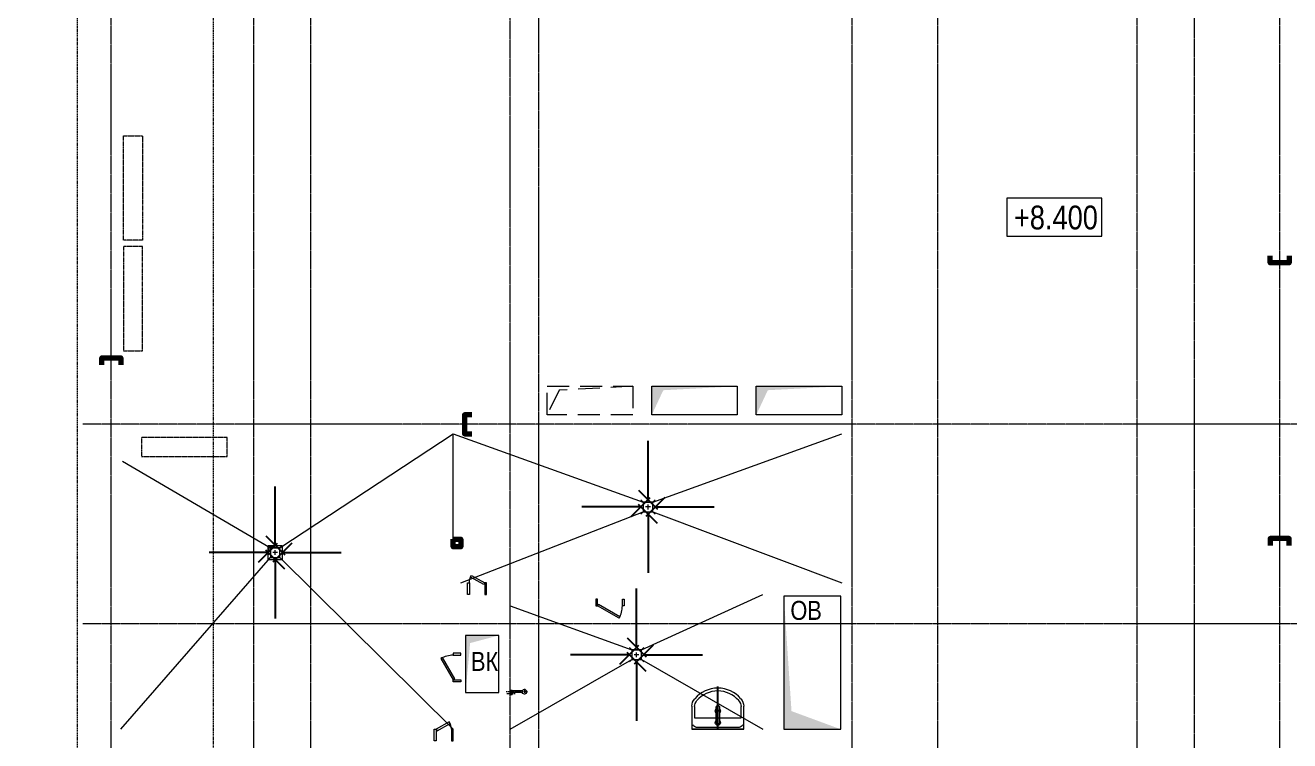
# Model space of a CAD drawing. Header units: millimetres. Extents: x -231292 to 573618, y -153144 to 564035.
# Drawn here: x -128180 to -114870, y 172565 to 180095 of the extents above; entities that cross this region are included whole.
import ezdxf
from ezdxf.enums import TextEntityAlignment as Align

# ---------------------------------------------------------------- set-up
doc = ezdxf.new("R2010")
doc.units = ezdxf.units.MM
for name, pattern in [('CENTER2', [28.575, 19.05, -3.175, 3.175, -3.175]), ('DASHED', [19.05, 12.7, -6.35]), ('HIDDEN', [9.525, 6.35, -3.175]), ('HIDDEN2', [4.7625, 3.175, -1.5875]), ('NIEIOIAY', [0]), ('OO_EOIOIEOE_IAY__EIIEY_-002', [70.833333, 41.666667, -8.333333, 12.5, -8.333333])]:
    doc.linetypes.add(name, pattern=pattern)
doc.layers.get('0').update_dxf_attribs({"color": 250})
doc.layers.get('Defpoints').update_dxf_attribs({"color": 250})
for name, color, linetype, lineweight in [('АИ_Сантехника', 250, 'Continuous', 0), ('АР_Двери_лючки', 250, 'Continuous', 0), ('АР_Отверстия', 250, 'Continuous', 9), ('АР_Отметка', 7, 'Continuous', 13), ('АР_Отопительные приборы', 250, 'HIDDEN2', 0), ('АР_Разрезы марка', 250, 'Continuous', 13), ('АР_Сантехника', 250, 'Continuous', 5), ('ВК_Шахты', 5, 'Continuous', 9), ('КМ_Фахверки', 250, 'Continuous', 80), ('ОВ_Классы', 250, 'Continuous', 0), ('ОВ_Шахты', 250, 'Continuous', 5), ('РД_Оси_100', 250, 'Continuous', 0), ('РД_Разуклонка к трапам', 124, 'Continuous', 0)]:
    doc.layers.add(name, color=color, linetype=linetype, lineweight=lineweight)
doc.layers.add('АР_Делит', color=250, linetype='Continuous', lineweight=0, plot=False)
doc.styles.add('Arial_Narrow_08', font='ARIALN.TTF', dxfattribs={"width": 0.8})
doc.styles.add('style1', font='ARIALN.TTF')
doc.dimstyles.new('scale_100', dxfattribs={"dimtxt": 200, "dimasz": 125, "dimexe": 60, "dimexo": 100, "dimgap": 30, "dimtad": 1, "dimdec": 0, "dimdsep": 46, "dimtxsty": 'style1', "dimblk": 'OBLIQUE', "dimcen": 150, "dimdle": 60, "dimclrd": 256, "dimclre": 256, "dimclrt": 256, "dimadec": 0, "dimazin": 0, "dimtfac": 1, "dimtdec": 0, "dimtmove": 1, "dimatfit": 3, "dimldrblk": 'OBLIQUE', "dimfxl": 1, "dimtolj": 1, "dimtzin": 0, "dimarcsym": 0})

# ---------------------------------------------------------------- blocks, each defined once
blk = doc.blocks.new('_Oblique')
at = {"color": 0, "linetype": 'ByBlock', "lineweight": -2}
blk.add_line((-0.5, -0.5), (0.5, 0.5), dxfattribs=at)
blk = doc.blocks.new('A$Cd7e03b91')
at = {"layer": 'РД_Разуклонка к трапам', "lineweight": 0}
for p, q in [((-100, 100), (-150, 150)), ((-50, 0), (50, 0)), ((0, -50), (0, 50)), ((100, 100), (150, 150)), ((-100, -100), (-150, -150)), ((100, -100), (150, -150))]:
    blk.add_line(p, q, dxfattribs=at)
blk.add_lwpolyline([(-100, 100), (100, 100), (100, -100), (-100, -100), (-100, 100)], dxfattribs=at)
blk.add_lwpolyline([(-100, 100), (100, 100), (100, -100), (-100, -100), (-100, 100)], dxfattribs=at)
blk = doc.blocks.new('СОШ_2200_АР_ОСИ_М100_28.05.24')
at = {"layer": 'АР_Делит', "color": 5, "linetype": 'DASHED'}
blk.add_lwpolyline([(114955, 135155), (114955, -355), (93595.036, -355), (93595.036, 13855), (94145, 13855), (94145, 68320)], dxfattribs=at)
at = {"layer": 'РД_Оси_100', "linetype": 'CENTER2'}
for p, q in [((94500, -6155), (94500, 139938.679)), ((96000, -6155), (96000, 139938.679)), ((102300, -6155), (102300, 139938.679)), ((119910, 20700), (94200, 20700)), ((119910, 18600), (94200, 18600))]:
    blk.add_line(p, q, dxfattribs=at)
for points in [[(96600, -6155), (96600, 139938.679)], [(98700, -6194.98), (98700, 139538.679), (98550, 139938.679)], [(99000, -6195.83), (99000, 139538.679), (99150, 139938.679)], [(103200, -6155), (103200, 139938.679)], [(105300, -6155), (105300, 139938.679)], [(105900, 139938.679), (105900, -6155)], [(106800, -6155), (106800, 139938.679)]]:
    blk.add_lwpolyline(points, dxfattribs=at)
blk = doc.blocks.new('Отметка_план')
at = {"color": 7}
blk.add_lwpolyline([(0, 0), (10, 0), (10, 4), (0, 4)], close=True, dxfattribs=at)
at = {"style": 'Arial_Narrow_08', "width": 0.8}
blk.add_attdef('OTMG', text='', height=2.5, dxfattribs=at).set_placement((9.06, 0.7), align=Align.RIGHT)
blk = doc.blocks.new('otv')
at = {"linetype": 'Continuous'}
blk.add_lwpolyline([(0, -1), (0, 0), (1, 0), (1, -1)], close=True, dxfattribs=at)
blk.add_solid([(0, -1), (0, 0), (0.1346, -0.1366), (1, 0)], dxfattribs=at)
blk = doc.blocks.new('otv пунктир')
at = {"linetype": 'HIDDEN', "ltscale": 0.07}
blk.add_lwpolyline([(0, 0), (0, 1), (1, 1), (1, 0)], close=True, dxfattribs=at)
blk.add_lwpolyline([(0, 1), (0.135, 0.137), (1, 0)], dxfattribs=at)
blk = doc.blocks.new('Ф_пеноблок 200')
at = {"layer": 'КМ_Фахверки'}
blk.add_lwpolyline([(0, -75), (0, 0), (200, 0), (200, -75)], dxfattribs=at)
blk = doc.blocks.new('Ф_блок 80')
at = {"layer": 'КМ_Фахверки'}
blk.add_lwpolyline([(0, 0), (80, 0), (80, -80), (0, -80)], close=True, dxfattribs=at)
at = {"layer": 'КМ_Фахверки', "lineweight": 5}
blk.add_lwpolyline([(6, -6), (74, -6), (74, -74), (6, -74)], close=True, dxfattribs=at)
blk = doc.blocks.new('душ гиг')
at = {"layer": 'АР_Сантехника', "linetype": 'OO_EOIOIEOE_IAY__EIIEY_-002'}
for p, q in [((99559, 17756), (99783, 17756)), ((99593, 17726), (99593, 17786)), ((99778, 17776), (99691, 17776))]:
    blk.add_line(p, q, dxfattribs=at)
at = {"layer": 'АР_Сантехника', "linetype": 'NIEIOIAY'}
for p, q in [((99615, 17746), (99730, 17748)), ((99616, 17764), (99730, 17764)), ((99721, 17788), (99741, 17788)), ((99721, 17788), (99721, 17764)), ((99721, 17748), (99721, 17743)), ((99721, 17743), (99741, 17743)), ((99741, 17788), (99741, 17743))]:
    blk.add_line(p, q, dxfattribs=at)
for centre, radius in [((99593, 17756), 24), ((99730, 17776), 6.01)]:
    blk.add_circle(centre, radius, dxfattribs=at)
blk.add_arc((99730, 17756), 7.61, 270.7205, 90.0941, dxfattribs=at)
at = {"layer": 'АР_Сантехника'}
blk.add_point((99668, 17756), dxfattribs=at)
blk = doc.blocks.new('Bottom_R_1100')
at = {"layer": 'АР_Отопительные приборы'}
blk.add_lwpolyline([(-550, -100), (550, -100), (550, 100), (-550, 100)], close=True, dxfattribs=at)
blk = doc.blocks.new('Bottom_L_1100')
at = {"layer": 'АР_Отопительные приборы'}
blk.add_lwpolyline([(550, -100), (-550, -100), (-550, 100), (550, 100)], close=True, dxfattribs=at)
blk = doc.blocks.new('Side_DPR_900')
at = {"layer": 'АР_Отопительные приборы'}
blk.add_lwpolyline([(-450, -100), (450, -100), (450, 100), (-450, 100)], close=True, dxfattribs=at)
blk = doc.blocks.new('Раковина 550х435')
for points in [[(-242, 275), (0, 275), (0, -275), (-242, -275)], [(0, -275), (0, 275)], [(-240, 245), (-120, 245), (-120, -245), (-240, -245)], [(-20, -225), (-20, 225)]]:
    blk.add_lwpolyline(points)
for points in [[(-322, -243, -0.459952), (-322, 243)], [(-303, -220, -0.458637), (-303, 220)]]:
    blk.add_lwpolyline(points, format="xyb")
for centre, radius, start, end in [((-227, 122), 154, 95.6219, 128.2668), ((-227, 122), 124, 95.6219, 128.2668), ((-60, 222), 39.7, 4.3521, 73.119), ((-193, 0), 27, 47.7946, 132.2054), ((-70, 0), 27, 227.7946, 132.2054), ((-193, 0), 27, 227.7946, 312.2054), ((-227, -122), 154, 231.7332, 264.3781), ((-227, -122), 124, 231.7332, 264.3781), ((-60, -222), 39.7, 286.881, 355.6479)]:
    blk.add_arc(centre, radius, start, end)
blk.add_open_spline([(-232, 20), (-233, 20), (-234, 20), (-236, 20), (-236, 19), (-238, 19), (-239, 18), (-241, 17), (-242, 16), (-244, 13), (-244, 12), (-246, 9), (-246, 8), (-247, 5), (-247, 4), (-247, 2), (-247, 1), (-247, -1), (-247, -1), (-247, -3), (-247, -3), (-247, -6), (-246, -8), (-245, -11), (-244, -13), (-242, -15), (-241, -16), (-239, -18), (-238, -19), (-235, -20), (-234, -20), (-233, -20), (-233, -20), (-233, -20), (-233, -20), (-233, -20), (-232, -20), (-232, -20), (-232, -20), (-232, -20), (-232, -20), (-232, -20), (-232, -20), (-232, -20), (-232, -20), (-232, -20), (-232, -20), (-232, -20), (-231, -20), (-231, -20), (-231, -20), (-230, -20), (-229, -20), (-227, -20), (-225, -20), (-221, -20), (-218, -20), (-209, -20), (-202, -20), (-183, -20), (-169, -20), (-150, -20), (-147, -20), (-137, -20), (-131, -20), (-110, -20), (-96, -20), (-78, -20), (-75, -20), (-71, -20), (-71, -20), (-71, -20), (-71, -20), (-71, -20), (-70, -20), (-70, -20), (-70, -20), (-70, -20), (-70, -20), (-70, -20), (-70, -20), (-70, -20), (-70, -20), (-70, -20), (-70, -20), (-70, -20), (-70, -20), (-70, -20), (-70, -20), (-70, -20), (-70, -20), (-69, -20), (-69, -20), (-69, -20), (-69, -20), (-68, -20), (-67, -20), (-66, -20), (-64, -19), (-62, -18), (-61, -18), (-59, -17), (-58, -16), (-56, -14), (-55, -13), (-53, -11), (-53, -10), (-52, -8), (-51, -7), (-50, -4), (-50, -3), (-50, -2), (-50, -1), (-50, 0), (-50, 0), (-50, 1), (-50, 2), (-50, 3), (-50, 3), (-51, 6), (-51, 7), (-53, 10), (-54, 11), (-56, 14), (-57, 15), (-59, 17), (-61, 18), (-64, 19), (-65, 19), (-67, 20), (-67, 20), (-68, 20), (-68, 20), (-69, 20), (-69, 20), (-69, 20), (-70, 20), (-70, 20), (-70, 20), (-70, 20), (-70, 20), (-70, 20), (-70, 20), (-70, 20), (-70, 20), (-70, 20), (-70, 20), (-70, 20), (-70, 20), (-71, 20), (-71, 20), (-71, 20), (-72, 20), (-73, 20), (-73, 20), (-75, 20), (-77, 20), (-81, 20), (-83, 20), (-91, 20), (-96, 20), (-112, 20), (-121, 20), (-150, 20), (-168, 20), (-202, 20), (-218, 20), (-232, 20)], degree=3, knots=[0, 0, 0, 0, 0.153365, 0.153365, 0.30673, 0.30673, 0.460095, 0.460095, 0.703256, 0.703256, 0.946417, 0.946417, 1.189578, 1.189578, 1.432739, 1.432739, 1.565545, 1.565545, 1.691125, 1.691125, 1.816705, 1.816705, 2.111192, 2.111192, 2.405679, 2.405679, 2.645118, 2.645118, 2.884557, 2.884557, 3.077844, 3.077844, 3.107789, 3.107789, 3.118001, 3.118001, 3.138423, 3.138423, 3.141442, 3.141442, 3.141976, 3.141976, 3.142511, 3.142511, 3.143579, 3.143579, 3.145716, 3.145716, 3.14999, 3.14999, 3.158538, 3.158538, 3.175635, 3.175635, 3.209827, 3.209827, 3.278213, 3.278213, 3.414983, 3.414983, 3.688524, 3.688524, 3.745517, 3.745517, 3.859502, 3.859502, 4.087472, 4.087472, 4.133346, 4.133346, 4.136438, 4.136438, 4.138418, 4.138418, 4.140015, 4.140015, 4.140937, 4.140937, 4.141313, 4.141313, 4.141684, 4.141684, 4.142394, 4.142394, 4.143815, 4.143815, 4.146658, 4.146658, 4.152342, 4.152342, 4.163711, 4.163711, 4.186448, 4.186448, 4.231923, 4.231923, 4.322872, 4.322872, 4.504772, 4.504772, 4.686671, 4.686671, 4.86857, 4.86857, 5.05047, 5.05047, 5.232369, 5.232369, 5.414268, 5.414268, 5.596168, 5.596168, 5.695139, 5.695139, 5.756437, 5.756437, 5.817734, 5.817734, 5.940329, 5.940329, 6.172478, 6.172478, 6.404627, 6.404627, 6.636776, 6.636776, 6.868925, 6.868925, 7.101074, 7.101074, 7.139346, 7.139346, 7.215891, 7.215891, 7.233819, 7.233819, 7.269676, 7.269676, 7.283061, 7.283061, 7.283218, 7.283218, 7.283375, 7.283375, 7.28369, 7.28369, 7.28432, 7.28432, 7.285579, 7.285579, 7.288098, 7.288098, 7.293136, 7.293136, 7.303211, 7.303211, 7.323361, 7.323361, 7.363661, 7.363661, 7.444261, 7.444261, 7.605462, 7.605462, 7.927863, 7.927863, 8.283185, 8.283185, 8.283185, 8.283185])
at = {"layer": 'Defpoints'}
blk.add_line((-193, -32), (-193, 32), dxfattribs=at)
blk.add_lwpolyline([(0, 0), (-450, 0)], dxfattribs=at)

msp = doc.modelspace()

# ---------------------------------------------------------------- linework, layer by layer
at = {"layer": 'АР_Двери_лючки', "color": 222, "linetype": 'Continuous', "lineweight": 0}
for points in [[(-123344.16, 174225.168), (-123354.16, 174207.847), (-123492.724, 174287.847), (-123482.724, 174305.168)], [(-123504.16, 174105.168), (-123524.16, 174105.168), (-123524.16, 174225.168), (-123504.16, 174225.168)], [(-123344.16, 174105.168), (-123324.16, 174105.168), (-123324.16, 174225.168), (-123344.16, 174225.168)], [(-122154.956, 174055.167), (-122174.956, 174055.167), (-122174.956, 173985.167), (-122154.956, 173985.167)], [(-122154.956, 173985.167), (-122144.956, 174002.488), (-121919.789, 173872.488), (-121929.789, 173855.167)], [(-121894.956, 174055.167), (-121874.956, 174055.167), (-121874.956, 173985.167), (-121894.956, 173985.167)], [(-123674.956, 173205.168), (-123657.636, 173215.168), (-123787.636, 173440.334), (-123804.956, 173430.334)], [(-123594.956, 173465.168), (-123594.956, 173485.168), (-123674.956, 173485.168), (-123674.956, 173465.168)], [(-123594.956, 173205.168), (-123594.956, 173185.168), (-123674.956, 173185.168), (-123674.956, 173205.168)], [(-123854.956, 172685.168), (-123844.956, 172667.847), (-123706.392, 172747.847), (-123716.392, 172765.168)], [(-123854.956, 172565.168), (-123874.956, 172565.168), (-123874.956, 172685.168), (-123854.956, 172685.168)], [(-123694.956, 172565.168), (-123674.956, 172565.168), (-123674.956, 172685.168), (-123694.956, 172685.168)]]:
    msp.add_lwpolyline(points, close=True, dxfattribs=at)
at = {"layer": 'АР_Двери_лючки', "color": 222, "linetype": 'Continuous', "lineweight": 0, "extrusion": (0, 0, -1)}
msp.add_arc((123344.16, 174225.168), 160, 0, 30, dxfattribs=at)
at = {"layer": 'АР_Двери_лючки', "color": 222, "linetype": 'Continuous', "lineweight": 0}
for centre, radius, start, end in [((-122154.956, 173985.167), 260, 330, 0), ((-123674.956, 173205.168), 260, 90, 120), ((-123854.956, 172685.168), 160, 0, 30)]:
    msp.add_arc(centre, radius, start, end, dxfattribs=at)
at = {"layer": 'АР_Разрезы марка', "linetype": 'DASHED', "lineweight": 0}
msp.add_lwpolyline([(-124187.876, 292799.56), (-124187.876, 255831.734), (-126200.847, 255831.734), (-126200.847, 153225.483)], dxfattribs=at)
at = {"layer": 'РД_Разуклонка к трапам', "ltscale": 2}
for points in [[(-127154.956, 175507.668), (-125599.181, 174595.168), (-125499.181, 174595.168), (-123674.956, 175795.168)], [(-123674.956, 174685.168), (-123674.956, 175795.168)], [(-123674.956, 175795.168), (-121674.904, 175075.168), (-121574.904, 175075.168), (-119585.009, 175795.168)], [(-123594.956, 174225.168), (-121674.904, 174975.168), (-121574.904, 174975.168), (-119584.96, 174225.168)], [(-127174.956, 172685.168), (-125599.181, 174495.168), (-125499.181, 174495.168), (-123674.956, 172685.168)], [(-123074.956, 173985.167), (-121794.956, 173520.168), (-121694.956, 173520.168), (-120414.956, 174105.168)], [(-123074.956, 172685.168), (-121794.956, 173420.168), (-121694.956, 173420.168), (-120414.956, 172685.168)]]:
    msp.add_lwpolyline(points, dxfattribs=at)

# ---------------------------------------------------------------- block references
at = {"layer": 'АИ_Сантехника', "xscale": -1, "rotation": 90}
msp.add_blockref('Раковина 550х435', (-120889.956, 172685.168), dxfattribs=at)
at = {"layer": 'АР_Отверстия', "color": 1, "xscale": -600, "yscale": 1400, "rotation": 180}
msp.add_blockref('otv', (-120194.956, 172685.168), dxfattribs=at)
at = {"layer": 'АР_Отметка'}
ref = msp.add_blockref('Отметка_план', (-117846.437, 177877.256), dxfattribs=dict(at, xscale=100, yscale=100, zscale=100))
ref.add_attrib('OTMG', '+8.400', dxfattribs={"layer": '0', "color": 0, "height": 250, "style": 'style1'}).set_placement((-116889.019, 178197.073), align=Align.TOP_RIGHT)
at = {"layer": 'АР_Отопительные приборы', "rotation": 270}
for name, p in [('Bottom_L_1100', (-127044.956, 178383.335)), ('Bottom_R_1100', (-127044.956, 177218.102))]:
    msp.add_blockref(name, p, dxfattribs=at)
at = {"layer": 'АР_Отопительные приборы'}
msp.add_blockref('Side_DPR_900', (-126504.956, 175656.992), dxfattribs=at)
at = {"layer": 'АР_Сантехника', "rotation": 180}
msp.add_blockref('душ гиг', (-23333.589, 190836.564), dxfattribs=at)
at = {"layer": 'ВК_Шахты', "color": 1}
for p, xscale, yscale, rotation in [((-125624.181, 174620.168), 150, 150, 359.9999782468097), ((-123544.956, 173673.506), -600, 350, 89.99997824680972)]:
    msp.add_blockref('otv', p, dxfattribs=dict(at, xscale=xscale, yscale=yscale, rotation=rotation))
at = {"layer": 'КМ_Фахверки', "rotation": 180}
msp.add_blockref('Ф_пеноблок 200', (-114874.956, 177595.168), dxfattribs=at)
at = {"layer": 'КМ_Фахверки'}
for name, p in [('Ф_пеноблок 200', (-127374.956, 176595.168)), ('Ф_блок 80', (-123674.956, 174685.168)), ('Ф_блок 80', (-123674.956, 174685.168))]:
    msp.add_blockref(name, p, dxfattribs=at)
at = {"layer": 'КМ_Фахверки', "xscale": -1, "rotation": 90}
msp.add_blockref('Ф_пеноблок 200', (-123554.956, 175995.168), dxfattribs=at)
at = {"layer": 'КМ_Фахверки', "xscale": -1}
msp.add_blockref('Ф_пеноблок 200', (-114874.956, 174695.168), dxfattribs=at)
at = {"layer": 'ОВ_Классы', "xscale": 300, "yscale": 900, "rotation": 270}
msp.add_blockref('otv пунктир', (-122684.956, 176295.168), dxfattribs=at)
at = {"layer": 'ОВ_Шахты', "color": 1, "xscale": 900, "yscale": 300, "zscale": 1400}
for p in [(-121585.009, 176295.168), (-120484.956, 176295.168)]:
    msp.add_blockref('otv', p, dxfattribs=at)
at = {"layer": 'РД_Оси_100'}
msp.add_blockref('СОШ_2200_АР_ОСИ_М100_28.05.24', (-221774.956, 155195.168), dxfattribs=at)
at = {"layer": 'РД_Разуклонка к трапам', "ltscale": 2, "xscale": -0.5000000000000002, "yscale": 0.5000000000000002, "zscale": 0.5}
for p in [(-121624.904, 175025.168), (-125549.181, 174545.168)]:
    msp.add_blockref('A$Cd7e03b91', p, dxfattribs=at)
at = {"layer": 'РД_Разуклонка к трапам', "color": 254, "ltscale": 2, "xscale": -0.5000000000000002, "yscale": 0.5000000000000002, "zscale": 0.5}
msp.add_blockref('A$Cd7e03b91', (-121744.956, 173470.168), dxfattribs=at)

# ---------------------------------------------------------------- texts
at = {"layer": 'АР_Отверстия', "insert": (-119960.545, 173935.441), "char_height": 200, "width": 1850, "attachment_point": 5, "style": 'style1'}
msp.add_mtext('ОВ', dxfattribs=at)
at = {"layer": 'ВК_Шахты', "insert": (-123344.956, 173399.503), "char_height": 200, "width": 500.00023, "attachment_point": 5, "style": 'style1'}
msp.add_mtext('ВК', dxfattribs=at)

# ---------------------------------------------------------------- leaders
at = {"layer": 'РД_Разуклонка к трапам', "ltscale": 2}
for points in [[(-121624.853, 175102.24), (-121624.853, 175721.519)], [(-125549.13, 174622.24), (-125549.13, 175241.519)], [(-121700.936, 175025.168), (-122320.215, 175025.168)], [(-121548.872, 175025.168), (-120929.593, 175025.168)], [(-121624.853, 174950.176), (-121624.853, 174330.897)], [(-125625.213, 174545.168), (-126244.492, 174545.168)], [(-125473.149, 174545.168), (-124853.87, 174545.168)], [(-125549.13, 174470.176), (-125549.13, 173850.897)]]:
    msp.add_leader(points, dimstyle='scale_100', override={"dimasz": 200, "dimgap": 30, "dimtad": 0}, dxfattribs=at)
at = {"layer": 'РД_Разуклонка к трапам', "color": 254, "ltscale": 2}
for points in [[(-121744.904, 173547.24), (-121744.904, 174166.519)], [(-121820.988, 173470.168), (-122440.267, 173470.168)], [(-121668.924, 173470.168), (-121049.645, 173470.168)], [(-121744.904, 173395.176), (-121744.904, 172775.897)]]:
    msp.add_leader(points, dimstyle='scale_100', override={"dimasz": 200, "dimgap": 30, "dimtad": 0}, dxfattribs=at)

doc.saveas('drawing.dxf')
